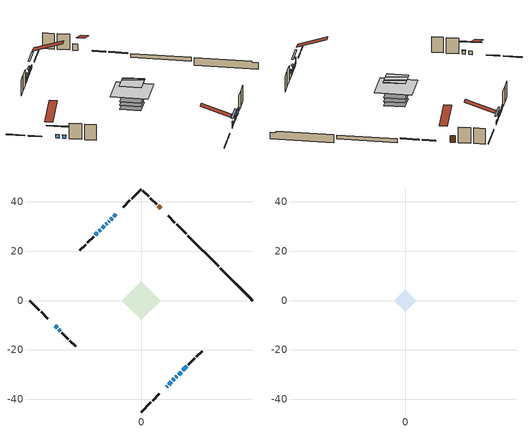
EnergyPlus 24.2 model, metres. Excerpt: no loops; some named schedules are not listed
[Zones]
conditioned space
 floor adiabatic (Floor3 construction): -4.39,0 0,4.39 4.39,0 0,-4.39 z0.28
 floor adiabatic (AdiabaticFloorConstruction): -7.81,0 0,7.81 7.81,0 0,-7.81 z2.72
 floor foundation (Slab1 construction): -4.3,0 0,4.3 4.3,0 0,-4.3 z-2.16
 floor foundation (Slab2 construction): -4.39,0 0,4.39 4.39,0 0,-4.39 z-0.91
 wall outside (RimJoist1 construction): 0,-45.15 3.9,-41.25 / -45.15,0 -41.25,-3.9 / 0,45.15 -3.9,41.25 / 18.19,26.96 14.29,30.86 z0.28:0.58
 wall outside (RimJoist2 construction): 4.56,-40.59 7.34,-37.81 / -40.59,-4.56 -37.81,-7.34 / -4.56,40.59 -7.34,37.81 / 13.63,31.52 10.85,34.3 z0.28:0.58
 wall outside (AdiabaticWallConstruction 1): 7.89,37.26 6.88,38.27 z0.28:2.31
 wall outside (AdiabaticWallConstruction): 10.29,-34.86 10.47,-34.68 / 14.02,-31.13 14.46,-30.69 / -13.01,32.14 -13.19,31.96 / -13.84,31.31 -14.28,30.87 z0.28:2.06; -34.86,-10.29 -34.1,-11.05 z0.28:1.4; -10.29,34.86 -11.16,33.99 / 11.13,-34.02 12.17,-32.98 / 15.11,-30.04 16.15,-29 / -14.93,30.22 -15.8,29.35 z0.28:1.35; -33.45,-11.7 -32.76,-12.39 z0.28:1.3; 12.83,-32.32 13.37,-31.78 / -11.81,33.34 -12.35,32.8 z0.28:0.79; 16.81,-28.34 18.46,-26.69 z0.28:1.96; -16.45,28.7 -17.14,28.01 z0.28:1.1; -17.79,27.36 -18.62,26.53 z0.28:1.5
 wall outside (Wall1 construction): 19.12,-26.03 21.69,-23.46 / -32.1,-13.05 -29.53,-15.62 / -19.27,25.88 -21.85,23.3 / 6.22,38.93 3.65,41.51 z0.28:5.16
 wall outside (Wall2 construction): 22.35,-22.8 24.68,-20.47 / -28.87,-16.28 -26.54,-18.61 / -22.51,22.65 -24.84,20.31 / 2.99,42.16 0.66,44.49 z0.28:5.16
 wall foundation (FoundationWall1 construction): 32,13.15,-2.16 32,13.15,0.28 43.84,1.31,0.28 43.84,1.31,-0.14 45.15,0,-0.14 45.15,0,-2.16
 wall foundation (FoundationWall2 construction): 31.35,13.8 18.85,26.3 z-0.91:0.28
 window (WindowConstruction 9): 10.29,-34.86 10.47,-34.68 z0.28:2.06
 window (WindowConstruction 5): -34.86,-10.29 -34.1,-11.05 z0.28:1.4
 window (WindowConstruction 6): -10.29,34.86 -11.16,33.99 z0.28:1.35
 window (WindowConstruction 7): 11.13,-34.02 12.17,-32.98 z0.28:1.35
 window (WindowConstruction 8): -33.44,-11.71 -32.76,-12.39 z0.28:1.29
 window (WindowConstruction 13): 12.83,-32.32 13.37,-31.78 z0.28:0.79
 window (WindowConstruction 14): -11.81,33.34 -12.35,32.8 z0.28:0.79
 window (WindowConstruction 10): 14.02,-31.13 14.45,-30.7 z0.28:2.06
 window (WindowConstruction 11): -13.01,32.14 -13.19,31.96 z0.28:2.06
 window (WindowConstruction 12): -13.84,31.31 -14.28,30.87 z0.28:2.06
 window (WindowConstruction): 15.11,-30.04 16.15,-29 z0.28:1.35
 window (WindowConstruction 1): 16.81,-28.34 18.46,-26.69 z0.28:1.96
 window (WindowConstruction 2): -14.93,30.22 -15.79,29.36 z0.28:1.35
 window (WindowConstruction 3): -16.45,28.7 -17.13,28.02 z0.28:1.09
 window (WindowConstruction 4): -17.79,27.36 -18.62,26.53 z0.28:1.5
 door (Door): 7.89,37.26 6.88,38.27 z0.28:2.31
 ceiling adiabatic (AdiabaticFloorConstruction): 0,-7.81 7.81,0 0,7.81 -7.81,0 z2.72
attic - vented
 floor to conditioned space (Floor1 construction Reversed): -4.55,0 0,4.55 4.55,0 0,-4.55 z5.16
 floor to conditioned space (Floor2 construction Reversed): -4.49,0 0,4.49 4.49,0 0,-4.49 z5.16
 roof outside (Roof1 construction): 9.64,-35.51,5.16 3.41,-29.28,8.09 1.77,-30.93,8.09 8,-37.15,5.16; -35.51,-9.64,5.16 -29.28,-3.41,8.09 -30.93,-1.77,8.09 -37.15,-8,5.16; -9.64,35.51,5.16 -3.41,29.28,8.09 -1.77,30.93,8.09 -8,37.15,5.16; 8.55,36.6,5.16 2.32,30.37,8.09 3.96,28.73,8.09 10.19,34.96,5.16
shading: 10.68,-34.47 10.08,-35.07 10.41,-35.39 11.01,-34.79 z2.36; -32.16,-12.99 -36.79,-8.36 -37.12,-8.68 -32.49,-13.31 z4.14; -13.09,32.06 -8.36,36.79 -8.68,37.12 -13.42,32.38 z4.09; 14.11,-31.04 9.19,-35.96 9.52,-36.28 14.43,-31.37 z4.09; -32.72,-12.43 -33.49,-11.66 -33.81,-11.99 -33.04,-12.76 z1.36; 13.41,-31.74 12.79,-32.36 12.87,-32.45 13.49,-31.82 z0.85; -12.39,32.76 -11.77,33.38 -11.85,33.46 -12.48,32.84 z0.85; 14.67,-30.48 13.81,-31.34 14.14,-31.66 14.99,-30.81 z2.36; -13.4,31.75 -12.8,32.35 -13.12,32.68 -13.72,32.08 z2.36; -14.49,30.66 -13.63,31.52 -13.96,31.84 -14.81,30.99 z2.36; 16.22,-28.93 15.05,-30.1 15.37,-30.43 16.54,-29.26 z1.44; 18.51,-26.64 16.77,-28.38 16.98,-28.59 18.72,-26.86 z2.02; -15.86,29.29 -14.87,30.28 -15.19,30.61 -16.18,29.62 z1.44; -17.18,27.97 -16.41,28.74 -16.68,29.01 -17.45,28.24 z1.15; -18.66,26.49 -17.75,27.4 -18.02,27.67 -18.93,26.76 z1.56
[Building]
Building 1: Terrain=Suburbs
[Site:Location]
Sault Ste Marie AP_ON: Latitude {deg}=46.49; Longitude {deg}=-84.51; Time Zone {hr}=-5; Elevation {m}=192; Keep Site Location Information=Yes
[Site:GroundTemperature:Shallow]
0.840846, -1.16074, -1.32103, -0.371179, 3.44196, 7.23733, 10.5277, 12.6121, 12.7892, 11.0939, 7.8874, 4.20846
[Site:WaterMainsTemperature]
Calculation Method=Schedule; Temperature Schedule=mains temperature schedule
[Material] Roughness=Rough; Thermal Absorptance=0.9
Name | Thickness {m} | Conductivity {W/m-K} | Density {kg/m3} | Specific Heat {J/kg-K} | Solar Absorptance | Visible Absorptance
asphalt or fiberglass shingles | 0.00635 | 0.162714 | 1121.4 | 1465.45 | 0.95 | 0.95
ceiling loosefill ins | 0.254 | 0.0480833 | 16.02 | 1046.75 | 0.7 | 0.7
ceiling stud and cavity | 0.1397 | 0.0812049 | 65.682 | 1177.47 | 0.7 | 0.7
ceiling stud and cavity 1 | 0.1397 | 0.119125 | 65.682 | 1177.47 | 0.7 | 0.7
concrete 4.0 in. | 0.1016 | 1.803125 | 2242.8 | 837.4 | 0.7 | 0.7
concrete 8.0 in. | 0.2032 | 1.803125 | 2242.8 | 837.4 | 0.7 | 0.7
door material | 0.04445 | 0.053851 | 512.64 | 1214.23 | 0.7 | 0.7
exterior vertical ins | 0.0457286 | 0.029427 | 32.04 | 1214.23 | 0.7 | 0.7
exterior vertical ins 1 | 0.000518347 | 0.029427 | 32.04 | 1214.23 | 0.7 | 0.7
floor covering | 0.0127 | 9.015625 | 54.468 | 1339.84 | 0.6 | 0.6
floor covering 1 | 0.0127 | 0.0433444 | 54.468 | 1339.84 | 0.6 | 0.6
floor rigid ins; wall rigid ins | 0.512978 | 0.029427 | 32.04 | 1214.23 | 0.7 | 0.7
floor stud and cavity | 0.0889 | 0.214658 | 50.32683 | 1063.81 | 0.7 | 0.7
floor stud and cavity 1 | 0.1397 | 1.75129 | 37.0049 | 1207.88 | 0.7 | 0.7
furniture material conditioned space 1 | 0.1524 | 0.115458 | 640.8 | 1214.23 | 0.6 | 0.6
gypsum board | 0.0127 | 0.160291 | 801 | 837.4 | 0.6 | 0.6
gypsum board 1 | 0.0127 | 0.160291 | 801 | 837.4 | 0.7 | 0.7
osb sheathing 0.5 in. | 0.0127 | 0.115458 | 512.64 | 1214.23 | 0.7 | 0.7
osb sheathing 0.75 in. | 0.01905 | 0.115458 | 512.64 | 1214.23 | 0.7 | 0.7
osb sheathing 2.0 in. | 0.0508 | 0.115458 | 512.64 | 1214.23 | 0.7 | 0.7
rim joist rigid ins | 0.051816 | 0.029427 | 32.04 | 1214.23 | 0.7 | 0.7
rim joist stud and cavity | 0.0508 | 0.0309026 | 125.044 | 1163.47 | 0.6 | 0.6
rim joist stud and cavity 1 | 0.0508 | 0.281244 | 125.044 | 1163.47 | 0.6 | 0.6
wall stud and cavity | 0.1397 | 0.0881538 | 139.0536 | 1170.24 | 0.7 | 0.7
wall stud and cavity 1 | 0.1397 | 0.08757 | 139.0536 | 1170.24 | 0.7 | 0.7
wall stud and cavity 2 | 0.0889 | 0.380278 | 52.3479 | 1209.89 | 0.7 | 0.7
wall stud and cavity 3 | 0.0889 | 0.391764 | 83.0341 | 1211.67 | 0.7 | 0.7
wood siding | 0.0254 | 0.102417 | 544.68 | 1172.36 | 0.84 | 0.84
wood siding 1; wood siding 2; wood siding 3 | 0.0254 | 0.102417 | 544.68 | 1172.36 | 0.7 | 0.7
[WindowMaterial:SimpleGlazingSystem]
Name | U-Factor {W/m2-K} | Solar Heat Gain Coefficient
WindowMaterial | 2.24338 | 0.56
WindowMaterial 1 | 2.05203 | 0.65
WindowMaterial 10 | 2.87931 | 0.47
WindowMaterial 11 | 2.81061 | 0.39
WindowMaterial 2 | 2.61245 | 0.52
WindowMaterial 3 | 2.69535 | 0.47
WindowMaterial 4 | 2.6028 | 0.53
WindowMaterial 5 | 2.63062 | 0.51
WindowMaterial 6 | 6.60465 | 0.78
WindowMaterial 7 | 2.89181 | 0.49
WindowMaterial 8 | 3.259172 | 0.51
WindowMaterial 9 | 2.54829 | 0.59
[Construction]
AdiabaticFloorConstruction: floor stud and cavity 1, floor rigid ins, osb sheathing 0.75 in., floor covering 1
AdiabaticWallConstruction: wood siding 2, wall rigid ins, wall stud and cavity 2, gypsum board
AdiabaticWallConstruction 1: wood siding 3, wall rigid ins, wall stud and cavity 2, gypsum board
Door: door material
Floor1 construction Reversed: gypsum board, ceiling stud and cavity, ceiling loosefill ins
Floor2 construction Reversed: gypsum board, ceiling stud and cavity 1, ceiling loosefill ins
Floor3 construction: floor stud and cavity, floor covering
FoundationWall1 construction; FoundationWall2 construction: concrete 8.0 in., gypsum board 1
furniture construction conditioned space 1: furniture material conditioned space 1
PartitionWallConstruction: gypsum board, wall stud and cavity 3, gypsum board
RimJoist1 construction: wood siding 1, osb sheathing 2.0 in., rim joist stud and cavity
RimJoist2 construction: wood siding 1, rim joist rigid ins, osb sheathing 2.0 in., rim joist stud and cavity 1
Roof1 construction: asphalt or fiberglass shingles
Slab1 construction; Slab2 construction: concrete 4.0 in.
Wall1 construction: wood siding, osb sheathing 0.5 in., wall stud and cavity, gypsum board
Wall2 construction: wood siding, osb sheathing 0.5 in., wall stud and cavity 1, gypsum board
WindowConstruction; WindowConstruction 7: WindowMaterial
WindowConstruction 1: WindowMaterial 1
WindowConstruction 10; WindowConstruction 12: WindowMaterial 9
WindowConstruction 11: WindowMaterial 10
WindowConstruction 13; WindowConstruction 14: WindowMaterial 11
WindowConstruction 2: WindowMaterial 2
WindowConstruction 3: WindowMaterial 3
WindowConstruction 4: WindowMaterial 4
WindowConstruction 5: WindowMaterial 5
WindowConstruction 6: WindowMaterial 6
WindowConstruction 8: WindowMaterial 7
WindowConstruction 9: WindowMaterial 8
[Zone] Multiplier=1; Part of Total Floor Area=Yes
Name | Volume {m3}
attic - vented | 38.9851
conditioned space | 463.9
[Space]
Name | Zone | Volume {m3}
attic - vented 1 | attic - vented | 38.9851
conditioned space 1 | conditioned space | 463.9
[ZoneInfiltration:EffectiveLeakageArea]
infil attic - vented 1: Zone or Space=attic - vented 1; Schedule=Always On Discrete; Effective Air Leakage Area {cm2}=3217.97; Stack Coefficient=0.00020418; Wind Coefficient=9.65443e-06
[ZoneMixing]
whole house fan mix: Zone or Space=attic - vented; Schedule=Always On Continuous; Design Flow Rate Calculation Method=Flow/Zone; Design Flow Rate {m3/s}=0; Source Zone or Space=conditioned space
[SurfaceProperty:ExposedFoundationPerimeter] Exposed Perimeter Calculation Method=TotalExposedPerimeter
Name | Total Exposed Perimeter {m}
Slab1 | 18.593
Slab2 | 17.678
[InternalMass] Zone or ZoneList=conditioned space; Space or SpaceList=conditioned space 1
Name | Construction | Surface Area {m2}
furniture mass conditioned space 1 | furniture construction conditioned space 1 | 94.5718
partition wall mass | PartitionWallConstruction | 197.8
[Lights]
interior lighting: Zone or ZoneList or Space or SpaceList=conditioned space 1; Schedule=interior lighting schedule; Design Level Calculation Method=LightingLevel; Lighting Level {W}=343.2; Return Air Fraction=0; Fraction Radiant=0.6; Fraction Visible=0.2; Fraction Replaceable=1
[People]
occupants: Zone or ZoneList or Space or SpaceList=conditioned space 1; Number of People Schedule=occupants schedule; Number of People Calculation Method=People; Number of People=3; Fraction Radiant=0.314171; Sensible Heat Fraction=0.56303; Activity Level Schedule=occupants activity schedule; Carbon Dioxide Generation Rate {m3/s-W}=0; Enable ASHRAE 55 Comfort Warnings=No; Mean Radiant Temperature Calculation Type=EnclosureAveraged
[ElectricEquipment] Zone or ZoneList or Space or SpaceList=conditioned space 1; Design Level Calculation Method=EquipmentLevel
Name | Schedule | Design Level {W} | Fraction Latent | Fraction Radiant | Fraction Lost
clothes dryer | clothes dryer schedule | 140.772 | 0.015 | 0.081 | 0.85
clothes washer | clothes washer schedule | 32.1985 | 0.03 | 0.162 | 0.7
cooking range | cooking range schedule | 215.147 | 0.08 | 0.432 | 0.2
dishwasher | dishwasher schedule | 66.8632 | 0.3 | 0.18 | 0.4
fridge | fridge schedule | 72.9452 | 0 | 0.6 | 0
mech vent bath fan 0 | mech vent bath fan 0 schedule | 50.2 | 0 | 0 | 1
mech vent bath fan 1 | mech vent bath fan 1 schedule | 50.2 | 0 | 0 | 1
mech vent house fan | mech vent house fan schedule | 0 | 0 | 0 | 1
mech vent house fan cfis | mech vent house fan cfis schedule | 0 | 0 | 0 | 0
misc plug loads | misc plug loads schedule | 494.7 | 0.045 | 0.513 | 0.1
whole house fan | Always On Discrete | 0 | 0 | 0 | 1
[OtherEquipment] Zone or ZoneList or Space or SpaceList=conditioned space 1; Design Level Calculation Method=EquipmentLevel
Name | Fuel Type | Schedule | Design Level {W} | Fraction Latent | Fraction Radiant | Fraction Lost
clothes dryer 1 | Electricity | clothes dryer schedule | 0 | 0.015 | 0.081 | 0.85
cooking range 1 | Electricity | cooking range schedule | 0 | 0.08 | 0.432 | 0.2
general water use latent | None | general water use schedule | 62.594 | 1 | 0 | 0
general water use sensible | None | general water use schedule | -61.6891 | 0 | 0.6 | 0
mech vent house fan latent load | None | Always On Discrete | 0 | 1 | 0 | 0
mech vent house fan sensible load | None | Always On Discrete | 0 | 0 | 0 | 0
water heater energy adjustment1 | NaturalGas | Always On Discrete | 0.01 | 0 | 0 | 1
[ZoneInfiltration:DesignFlowRate] Zone or ZoneList or Space or SpaceList=conditioned space 1; Schedule=Always On Discrete; Design Flow Rate Calculation Method=Flow/Zone; Design Flow Rate {m3/s}=0
infil flow; natural vent flow; whole house fan flow
[Foundation:Kiva] Initial Indoor Air Temperature {C}=21.1111; Wall Height Above Grade {m}=0.279989; Wall Depth Below Slab {m}=0.2032; Custom Block X Position 1 {m}=0.2159; Custom Block Z Position 1 {m}=0
Name | Custom Block Material Name 1 | Custom Block Depth 1 {m}
Foundation Kiva 1 | exterior vertical ins | 2.43998
Foundation Kiva 2 | exterior vertical ins 1 | 1.19
[Foundation:Kiva:Settings]
Soil Conductivity {W/m-K}=0.849921; Soil Density {kg/m3}=1842.3; Soil Specific Heat {J/kg-K}=418.7; Ground Solar Absorptivity=0.9; Ground Thermal Absorptivity=0.9; Ground Surface Roughness {m}=0.03; Far-Field Width {m}=40; Deep-Ground Boundary Condition=ZeroFlux; Deep-Ground Depth {m}=40; Minimum Cell Dimension {m}=0.2; Maximum Cell Growth Coefficient=3; Simulation Timestep=Timestep
[Exterior:Lights]
exterior lighting: Schedule=exterior lighting schedule; Design Level {W}=75.6
[Schedule:Constant]
Name | Hourly Value
Always On Continuous; mech vent house fan schedule; mech vent house fan cfis schedule; Always On Discrete | 1
occupants activity schedule | 117.228
fridge schedule | 0
[Schedule:Week:Daily]
interior lighting schedule Week Rule - Jan1-Jan27: interior lighting schedule day, interior lighting schedule day, interior lighting schedule day, interior lighting schedule day, interior lighting schedule day, interior lighting schedule day, interior lighting schedule day, interior lighting schedule default day, interior lighting schedule default day, interior lighting schedule default day, interior lighting schedule default day, interior lighting schedule default day
interior lighting schedule Week Rule - Jan28-Feb3: interior lighting schedule day, interior lighting schedule day, interior lighting schedule day, interior lighting schedule day, interior lighting schedule day 1, interior lighting schedule day 1, interior lighting schedule day 1, interior lighting schedule default day, interior lighting schedule default day, interior lighting schedule default day, interior lighting schedule default day, interior lighting schedule default day
interior lighting schedule Week Rule - Feb4-Feb24: interior lighting schedule day 1, interior lighting schedule day 1, interior lighting schedule day 1, interior lighting schedule day 1, interior lighting schedule day 1, interior lighting schedule day 1, interior lighting schedule day 1, interior lighting schedule default day, interior lighting schedule default day, interior lighting schedule default day, interior lighting schedule default day, interior lighting schedule default day
interior lighting schedule Week Rule - Feb25-Mar3: interior lighting schedule day 1, interior lighting schedule day 1, interior lighting schedule day 1, interior lighting schedule day 1, interior lighting schedule day 2, interior lighting schedule day 2, interior lighting schedule day 2, interior lighting schedule default day, interior lighting schedule default day, interior lighting schedule default day, interior lighting schedule default day, interior lighting schedule default day
interior lighting schedule Week Rule - Mar4-Mar31: interior lighting schedule day 2, interior lighting schedule day 2, interior lighting schedule day 2, interior lighting schedule day 2, interior lighting schedule day 2, interior lighting schedule day 2, interior lighting schedule day 2, interior lighting schedule default day, interior lighting schedule default day, interior lighting schedule default day, interior lighting schedule default day, interior lighting schedule default day
interior lighting schedule Week Rule - Apr1-Apr28: interior lighting schedule day 3, interior lighting schedule day 3, interior lighting schedule day 3, interior lighting schedule day 3, interior lighting schedule day 3, interior lighting schedule day 3, interior lighting schedule day 3, interior lighting schedule default day, interior lighting schedule default day, interior lighting schedule default day, interior lighting schedule default day, interior lighting schedule default day
interior lighting schedule Week Rule - Apr29-May5: interior lighting schedule day 3, interior lighting schedule day 3, interior lighting schedule day 4, interior lighting schedule day 4, interior lighting schedule day 4, interior lighting schedule day 4, interior lighting schedule day 4, interior lighting schedule default day, interior lighting schedule default day, interior lighting schedule default day, interior lighting schedule default day, interior lighting schedule default day
interior lighting schedule Week Rule - May6-May26: interior lighting schedule day 4, interior lighting schedule day 4, interior lighting schedule day 4, interior lighting schedule day 4, interior lighting schedule day 4, interior lighting schedule day 4, interior lighting schedule day 4, interior lighting schedule default day, interior lighting schedule default day, interior lighting schedule default day, interior lighting schedule default day, interior lighting schedule default day
interior lighting schedule Week Rule - May27-Jun2: interior lighting schedule day 4, interior lighting schedule day 4, interior lighting schedule day 4, interior lighting schedule day 4, interior lighting schedule day 4, interior lighting schedule day 5, interior lighting schedule day 5, interior lighting schedule default day, interior lighting schedule default day, interior lighting schedule default day, interior lighting schedule default day, interior lighting schedule default day
interior lighting schedule Week Rule - Jun3-Jun30: interior lighting schedule day 5, interior lighting schedule day 5, interior lighting schedule day 5, interior lighting schedule day 5, interior lighting schedule day 5, interior lighting schedule day 5, interior lighting schedule day 5, interior lighting schedule default day, interior lighting schedule default day, interior lighting schedule default day, interior lighting schedule default day, interior lighting schedule default day
interior lighting schedule Week Rule - Jul1-Jul28: interior lighting schedule day 6, interior lighting schedule day 6, interior lighting schedule day 6, interior lighting schedule day 6, interior lighting schedule day 6, interior lighting schedule day 6, interior lighting schedule day 6, interior lighting schedule default day, interior lighting schedule default day, interior lighting schedule default day, interior lighting schedule default day, interior lighting schedule default day
interior lighting schedule Week Rule - Jul29-Aug4: interior lighting schedule day 6, interior lighting schedule day 6, interior lighting schedule day 6, interior lighting schedule day 7, interior lighting schedule day 7, interior lighting schedule day 7, interior lighting schedule day 7, interior lighting schedule default day, interior lighting schedule default day, interior lighting schedule default day, interior lighting schedule default day, interior lighting schedule default day
interior lighting schedule Week Rule - Aug5-Aug25: interior lighting schedule day 7, interior lighting schedule day 7, interior lighting schedule day 7, interior lighting schedule day 7, interior lighting schedule day 7, interior lighting schedule day 7, interior lighting schedule day 7, interior lighting schedule default day, interior lighting schedule default day, interior lighting schedule default day, interior lighting schedule default day, interior lighting schedule default day
interior lighting schedule Week Rule - Aug26-Sep1: interior lighting schedule day 7, interior lighting schedule day 7, interior lighting schedule day 7, interior lighting schedule day 7, interior lighting schedule day 7, interior lighting schedule day 7, interior lighting schedule day 8, interior lighting schedule default day, interior lighting schedule default day, interior lighting schedule default day, interior lighting schedule default day, interior lighting schedule default day
interior lighting schedule Week Rule - Sep2-Sep29: interior lighting schedule day 8, interior lighting schedule day 8, interior lighting schedule day 8, interior lighting schedule day 8, interior lighting schedule day 8, interior lighting schedule day 8, interior lighting schedule day 8, interior lighting schedule default day, interior lighting schedule default day, interior lighting schedule default day, interior lighting schedule default day, interior lighting schedule default day
interior lighting schedule Week Rule - Sep30-Oct6: interior lighting schedule day 8, interior lighting schedule day 9, interior lighting schedule day 9, interior lighting schedule day 9, interior lighting schedule day 9, interior lighting schedule day 9, interior lighting schedule day 9, interior lighting schedule default day, interior lighting schedule default day, interior lighting schedule default day, interior lighting schedule default day, interior lighting schedule default day
interior lighting schedule Week Rule - Oct7-Oct27: interior lighting schedule day 9, interior lighting schedule day 9, interior lighting schedule day 9, interior lighting schedule day 9, interior lighting schedule day 9, interior lighting schedule day 9, interior lighting schedule day 9, interior lighting schedule default day, interior lighting schedule default day, interior lighting schedule default day, interior lighting schedule default day, interior lighting schedule default day
interior lighting schedule Week Rule - Oct28-Nov3: interior lighting schedule day 9, interior lighting schedule day 9, interior lighting schedule day 9, interior lighting schedule day 9, interior lighting schedule day 10, interior lighting schedule day 10, interior lighting schedule day 10, interior lighting schedule default day, interior lighting schedule default day, interior lighting schedule default day, interior lighting schedule default day, interior lighting schedule default day
interior lighting schedule Week Rule - Nov4-Nov24: interior lighting schedule day 10, interior lighting schedule day 10, interior lighting schedule day 10, interior lighting schedule day 10, interior lighting schedule day 10, interior lighting schedule day 10, interior lighting schedule day 10, interior lighting schedule default day, interior lighting schedule default day, interior lighting schedule default day, interior lighting schedule default day, interior lighting schedule default day
interior lighting schedule Week Rule - Nov25-Dec1: interior lighting schedule day 10, interior lighting schedule day 10, interior lighting schedule day 10, interior lighting schedule day 10, interior lighting schedule day 10, interior lighting schedule day 10, interior lighting schedule day 11, interior lighting schedule default day, interior lighting schedule default day, interior lighting schedule default day, interior lighting schedule default day, interior lighting schedule default day
interior lighting schedule Week Rule - Dec2-Dec31: interior lighting schedule day 11, interior lighting schedule day 11, interior lighting schedule day 11, interior lighting schedule day 11, interior lighting schedule day 11, interior lighting schedule day 11, interior lighting schedule day 11, interior lighting schedule default day, interior lighting schedule default day, interior lighting schedule default day, interior lighting schedule default day, interior lighting schedule default day
occupants schedule Week Rule - Jan1-Dec31: occupants schedule day, occupants schedule day, occupants schedule day, occupants schedule day, occupants schedule day, occupants schedule day, occupants schedule day, occupants schedule default day, occupants schedule default day, occupants schedule default day, occupants schedule default day, occupants schedule default day
clothes dryer schedule Week Rule - Jan1-Dec31: clothes dryer schedule day, clothes dryer schedule day, clothes dryer schedule day, clothes dryer schedule day, clothes dryer schedule day, clothes dryer schedule day, clothes dryer schedule day, clothes dryer schedule default day, clothes dryer schedule default day, clothes dryer schedule default day, clothes dryer schedule default day, clothes dryer schedule default day
clothes washer schedule Week Rule - Jan1-Dec31: clothes washer schedule day, clothes washer schedule day, clothes washer schedule day, clothes washer schedule day, clothes washer schedule day, clothes washer schedule day, clothes washer schedule day, clothes washer schedule default day, clothes washer schedule default day, clothes washer schedule default day, clothes washer schedule default day, clothes washer schedule default day
cooking range schedule Week Rule - Jan1-Dec31: cooking range schedule day, cooking range schedule day, cooking range schedule day, cooking range schedule day, cooking range schedule day, cooking range schedule day, cooking range schedule day, cooking range schedule default day, cooking range schedule default day, cooking range schedule default day, cooking range schedule default day, cooking range schedule default day
dishwasher schedule Week Rule - Jan1-Dec31: dishwasher schedule day, dishwasher schedule day, dishwasher schedule day, dishwasher schedule day, dishwasher schedule day, dishwasher schedule day, dishwasher schedule day, dishwasher schedule default day, dishwasher schedule default day, dishwasher schedule default day, dishwasher schedule default day, dishwasher schedule default day
mech vent bath fan 0 schedule Week Rule - Jan1-Dec31: mech vent bath fan 0 schedule day, mech vent bath fan 0 schedule day, mech vent bath fan 0 schedule day, mech vent bath fan 0 schedule day, mech vent bath fan 0 schedule day, mech vent bath fan 0 schedule day, mech vent bath fan 0 schedule day, mech vent bath fan 0 schedule default day, mech vent bath fan 0 schedule default day, mech vent bath fan 0 schedule default day, mech vent bath fan 0 schedule default day, mech vent bath fan 0 schedule default day
mech vent bath fan 1 schedule Week Rule - Jan1-Dec31: mech vent bath fan 1 schedule day, mech vent bath fan 1 schedule day, mech vent bath fan 1 schedule day, mech vent bath fan 1 schedule day, mech vent bath fan 1 schedule day, mech vent bath fan 1 schedule day, mech vent bath fan 1 schedule day, mech vent bath fan 1 schedule default day, mech vent bath fan 1 schedule default day, mech vent bath fan 1 schedule default day, mech vent bath fan 1 schedule default day, mech vent bath fan 1 schedule default day
misc plug loads schedule Week Rule - Jan1-Dec31: misc plug loads schedule day, misc plug loads schedule day, misc plug loads schedule day, misc plug loads schedule day, misc plug loads schedule day, misc plug loads schedule day, misc plug loads schedule day, misc plug loads schedule default day, misc plug loads schedule default day, misc plug loads schedule default day, misc plug loads schedule default day, misc plug loads schedule default day
general water use schedule Week Rule - Jan1-Dec31: general water use schedule day, general water use schedule day, general water use schedule day, general water use schedule day, general water use schedule day, general water use schedule day, general water use schedule day, general water use schedule default day, general water use schedule default day, general water use schedule default day, general water use schedule default day, general water use schedule default day
exterior lighting schedule Week Rule - Jan1-Jan27: exterior lighting schedule day, exterior lighting schedule day, exterior lighting schedule day, exterior lighting schedule day, exterior lighting schedule day, exterior lighting schedule day, exterior lighting schedule day, exterior lighting schedule default day, exterior lighting schedule default day, exterior lighting schedule default day, exterior lighting schedule default day, exterior lighting schedule default day
exterior lighting schedule Week Rule - Jan28-Feb3: exterior lighting schedule day, exterior lighting schedule day, exterior lighting schedule day, exterior lighting schedule day, exterior lighting schedule day 1, exterior lighting schedule day 1, exterior lighting schedule day 1, exterior lighting schedule default day, exterior lighting schedule default day, exterior lighting schedule default day, exterior lighting schedule default day, exterior lighting schedule default day
exterior lighting schedule Week Rule - Feb4-Feb24: exterior lighting schedule day 1, exterior lighting schedule day 1, exterior lighting schedule day 1, exterior lighting schedule day 1, exterior lighting schedule day 1, exterior lighting schedule day 1, exterior lighting schedule day 1, exterior lighting schedule default day, exterior lighting schedule default day, exterior lighting schedule default day, exterior lighting schedule default day, exterior lighting schedule default day
exterior lighting schedule Week Rule - Feb25-Mar3: exterior lighting schedule day 1, exterior lighting schedule day 1, exterior lighting schedule day 1, exterior lighting schedule day 1, exterior lighting schedule day 2, exterior lighting schedule day 2, exterior lighting schedule day 2, exterior lighting schedule default day, exterior lighting schedule default day, exterior lighting schedule default day, exterior lighting schedule default day, exterior lighting schedule default day
exterior lighting schedule Week Rule - Mar4-Mar31: exterior lighting schedule day 2, exterior lighting schedule day 2, exterior lighting schedule day 2, exterior lighting schedule day 2, exterior lighting schedule day 2, exterior lighting schedule day 2, exterior lighting schedule day 2, exterior lighting schedule default day, exterior lighting schedule default day, exterior lighting schedule default day, exterior lighting schedule default day, exterior lighting schedule default day
exterior lighting schedule Week Rule - Apr1-Apr28: exterior lighting schedule day 3, exterior lighting schedule day 3, exterior lighting schedule day 3, exterior lighting schedule day 3, exterior lighting schedule day 3, exterior lighting schedule day 3, exterior lighting schedule day 3, exterior lighting schedule default day, exterior lighting schedule default day, exterior lighting schedule default day, exterior lighting schedule default day, exterior lighting schedule default day
exterior lighting schedule Week Rule - Apr29-May5: exterior lighting schedule day 3, exterior lighting schedule day 3, exterior lighting schedule day 4, exterior lighting schedule day 4, exterior lighting schedule day 4, exterior lighting schedule day 4, exterior lighting schedule day 4, exterior lighting schedule default day, exterior lighting schedule default day, exterior lighting schedule default day, exterior lighting schedule default day, exterior lighting schedule default day
exterior lighting schedule Week Rule - May6-May26: exterior lighting schedule day 4, exterior lighting schedule day 4, exterior lighting schedule day 4, exterior lighting schedule day 4, exterior lighting schedule day 4, exterior lighting schedule day 4, exterior lighting schedule day 4, exterior lighting schedule default day, exterior lighting schedule default day, exterior lighting schedule default day, exterior lighting schedule default day, exterior lighting schedule default day
exterior lighting schedule Week Rule - May27-Jun2: exterior lighting schedule day 4, exterior lighting schedule day 4, exterior lighting schedule day 4, exterior lighting schedule day 4, exterior lighting schedule day 4, exterior lighting schedule day 5, exterior lighting schedule day 5, exterior lighting schedule default day, exterior lighting schedule default day, exterior lighting schedule default day, exterior lighting schedule default day, exterior lighting schedule default day
exterior lighting schedule Week Rule - Jun3-Jun30: exterior lighting schedule day 5, exterior lighting schedule day 5, exterior lighting schedule day 5, exterior lighting schedule day 5, exterior lighting schedule day 5, exterior lighting schedule day 5, exterior lighting schedule day 5, exterior lighting schedule default day, exterior lighting schedule default day, exterior lighting schedule default day, exterior lighting schedule default day, exterior lighting schedule default day
exterior lighting schedule Week Rule - Jul1-Jul28: exterior lighting schedule day 6, exterior lighting schedule day 6, exterior lighting schedule day 6, exterior lighting schedule day 6, exterior lighting schedule day 6, exterior lighting schedule day 6, exterior lighting schedule day 6, exterior lighting schedule default day, exterior lighting schedule default day, exterior lighting schedule default day, exterior lighting schedule default day, exterior lighting schedule default day
exterior lighting schedule Week Rule - Jul29-Aug4: exterior lighting schedule day 6, exterior lighting schedule day 6, exterior lighting schedule day 6, exterior lighting schedule day 7, exterior lighting schedule day 7, exterior lighting schedule day 7, exterior lighting schedule day 7, exterior lighting schedule default day, exterior lighting schedule default day, exterior lighting schedule default day, exterior lighting schedule default day, exterior lighting schedule default day
exterior lighting schedule Week Rule - Aug5-Aug25: exterior lighting schedule day 7, exterior lighting schedule day 7, exterior lighting schedule day 7, exterior lighting schedule day 7, exterior lighting schedule day 7, exterior lighting schedule day 7, exterior lighting schedule day 7, exterior lighting schedule default day, exterior lighting schedule default day, exterior lighting schedule default day, exterior lighting schedule default day, exterior lighting schedule default day
exterior lighting schedule Week Rule - Aug26-Sep1: exterior lighting schedule day 7, exterior lighting schedule day 7, exterior lighting schedule day 7, exterior lighting schedule day 7, exterior lighting schedule day 7, exterior lighting schedule day 7, exterior lighting schedule day 8, exterior lighting schedule default day, exterior lighting schedule default day, exterior lighting schedule default day, exterior lighting schedule default day, exterior lighting schedule default day
exterior lighting schedule Week Rule - Sep2-Sep29: exterior lighting schedule day 8, exterior lighting schedule day 8, exterior lighting schedule day 8, exterior lighting schedule day 8, exterior lighting schedule day 8, exterior lighting schedule day 8, exterior lighting schedule day 8, exterior lighting schedule default day, exterior lighting schedule default day, exterior lighting schedule default day, exterior lighting schedule default day, exterior lighting schedule default day
[Schedule:Year]
interior lighting schedule: interior lighting schedule Week Rule - Jan1-Jan27, 1, 1, 1, 27, interior lighting schedule Week Rule - Jan28-Feb3, 1, 28, 2, 3, interior lighting schedule Week Rule - Feb4-Feb24, 2, 4, 2, 24, interior lighting schedule Week Rule - Feb25-Mar3, 2, 25, 3, 3, interior lighting schedule Week Rule - Mar4-Mar31, 3, 4, 3, 31, interior lighting schedule Week Rule - Apr1-Apr28, 4, 1, 4, 28, interior lighting schedule Week Rule - Apr29-May5, 4, 29, 5, 5, interior lighting schedule Week Rule - May6-May26, 5, 6, 5, 26, interior lighting schedule Week Rule - May27-Jun2, 5, 27, 6, 2, interior lighting schedule Week Rule - Jun3-Jun30, 6, 3, 6, 30, interior lighting schedule Week Rule - Jul1-Jul28, 7, 1, 7, 28, interior lighting schedule Week Rule - Jul29-Aug4, 7, 29, 8, 4, interior lighting schedule Week Rule - Aug5-Aug25, 8, 5, 8, 25, interior lighting schedule Week Rule - Aug26-Sep1, 8, 26, 9, 1, interior lighting schedule Week Rule - Sep2-Sep29, 9, 2, 9, 29, interior lighting schedule Week Rule - Sep30-Oct6, 9, 30, 10, 6, interior lighting schedule Week Rule - Oct7-Oct27, 10, 7, 10, 27, interior lighting schedule Week Rule - Oct28-Nov3, 10, 28, 11, 3, interior lighting schedule Week Rule - Nov4-Nov24, 11, 4, 11, 24, interior lighting schedule Week Rule - Nov25-Dec1, 11, 25, 12, 1, interior lighting schedule Week Rule - Dec2-Dec31, 12, 2, 12, 31
occupants schedule: occupants schedule Week Rule - Jan1-Dec31, 1, 1, 12, 31
clothes dryer schedule: clothes dryer schedule Week Rule - Jan1-Dec31, 1, 1, 12, 31
clothes washer schedule: clothes washer schedule Week Rule - Jan1-Dec31, 1, 1, 12, 31
cooking range schedule: cooking range schedule Week Rule - Jan1-Dec31, 1, 1, 12, 31
dishwasher schedule: dishwasher schedule Week Rule - Jan1-Dec31, 1, 1, 12, 31
mech vent bath fan 0 schedule: mech vent bath fan 0 schedule Week Rule - Jan1-Dec31, 1, 1, 12, 31
mech vent bath fan 1 schedule: mech vent bath fan 1 schedule Week Rule - Jan1-Dec31, 1, 1, 12, 31
misc plug loads schedule: misc plug loads schedule Week Rule - Jan1-Dec31, 1, 1, 12, 31
general water use schedule: general water use schedule Week Rule - Jan1-Dec31, 1, 1, 12, 31
exterior lighting schedule: exterior lighting schedule Week Rule - Jan1-Jan27, 1, 1, 1, 27, exterior lighting schedule Week Rule - Jan28-Feb3, 1, 28, 2, 3, exterior lighting schedule Week Rule - Feb4-Feb24, 2, 4, 2, 24, exterior lighting schedule Week Rule - Feb25-Mar3, 2, 25, 3, 3, exterior lighting schedule Week Rule - Mar4-Mar31, 3, 4, 3, 31, exterior lighting schedule Week Rule - Apr1-Apr28, 4, 1, 4, 28, exterior lighting schedule Week Rule - Apr29-May5, 4, 29, 5, 5, exterior lighting schedule Week Rule - May6-May26, 5, 6, 5, 26, exterior lighting schedule Week Rule - May27-Jun2, 5, 27, 6, 2, exterior lighting schedule Week Rule - Jun3-Jun30, 6, 3, 6, 30, exterior lighting schedule Week Rule - Jul1-Jul28, 7, 1, 7, 28, exterior lighting schedule Week Rule - Jul29-Aug4, 7, 29, 8, 4, exterior lighting schedule Week Rule - Aug5-Aug25, 8, 5, 8, 25, exterior lighting schedule Week Rule - Aug26-Sep1, 8, 26, 9, 1, exterior lighting schedule Week Rule - Sep2-Sep29, 9, 2, 9, 29, exterior lighting schedule Week Rule - Sep30-Oct6, 9, 30, 10, 6, exterior lighting schedule Week Rule - Oct7-Oct27, 10, 7, 10, 27, exterior lighting schedule Week Rule - Oct28-Nov3, 10, 28, 11, 3, exterior lighting schedule Week Rule - Nov4-Nov24, 11, 4, 11, 24, exterior lighting schedule Week Rule - Nov25-Dec1, 11, 25, 12, 1, exterior lighting schedule Week Rule - Dec2-Dec31, 12, 2, 12, 31
[Schedule:Compact]
mains temperature schedule: Through: 01/01, For: AllDays, Until: 24:00, 5.72222, Through: 01/02, For: AllDays, Until: 24:00, 5.65667, Through: 01/03, For: AllDays, Until: 24:00, 5.59222, Through: 01/04, For: AllDays, Until: 24:00, 5.52889, Through: 01/05, For: AllDays, Until: 24:00, 5.46667, Through: 01/06, For: AllDays, Until: 24:00, 5.405, Through: 01/07, For: AllDays, Until: 24:00, 5.345, Through: 01/08, For: AllDays, Until: 24:00, 5.28556, Through: 01/09, For: AllDays, Until: 24:00, 5.22722, Through: 01/10, For: AllDays, Until: 24:00, 5.17, Through: 01/11, For: AllDays, Until: 24:00, 5.11389, Through: 01/12, For: AllDays, Until: 24:00, 5.05889, Through: 01/13, For: AllDays, Until: 24:00, 5.00556, Through: 01/14, For: AllDays, Until: 24:00, 4.95278, Through: 01/15, For: AllDays, Until: 24:00, 4.90111, Through: 01/16, For: AllDays, Until: 24:00, 4.85111, Through: 01/17, For: AllDays, Until: 24:00, 4.80167, Through: 01/18, For: AllDays, Until: 24:00, 4.75389, Through: 01/19, For: AllDays, Until: 24:00, 4.70722, Through: 01/20, For: AllDays, Until: 24:00, 4.66167, Through: 01/21, For: AllDays, Until: 24:00, 4.61778, Through: 01/22, For: AllDays, Until: 24:00, 4.575, Through: 01/23, For: AllDays, Until: 24:00, 4.53333, Through: 01/24, For: AllDays, Until: 24:00, 4.49278, Through: 01/25, For: AllDays, Until: 24:00, 4.45389, Through: 01/26, For: AllDays, Until: 24:00, 4.41611, Through: 01/27, For: AllDays, Until: 24:00, 4.38, Through: 01/28, For: AllDays, Until: 24:00, 4.345, Through: 01/29, For: AllDays, Until: 24:00, 4.31111, Through: 01/30, For: AllDays, Until: 24:00, 4.27889, Through: 01/31, For: AllDays, Until: 24:00, 4.24833, Through: 02/01, For: AllDays, Until: 24:00, 4.21833, Through: 02/02, For: AllDays, Until: 24:00, 4.19056, Through: 02/03, For: AllDays, Until: 24:00, 4.16333, Through: 02/04, For: AllDays, Until: 24:00, 4.13833, Through: 02/05, For: AllDays, Until: 24:00, 4.11444, Through: 02/06, For: AllDays, Until: 24:00, 4.09167, Through: 02/07, For: AllDays, Until: 24:00, 4.07056, Through: 02/08, For: AllDays, Until: 24:00, 4.05111, Through: 02/09, For: AllDays, Until: 24:00, 4.03278, Through: 02/10, For: AllDays, Until: 24:00, 4.01611, Through: 02/11, For: AllDays, Until: 24:00, 4.00056, Through: 02/12, For: AllDays, Until: 24:00, 3.98667, Through: 02/13, For: AllDays, Until: 24:00, 3.97444, Through: 02/14, For: AllDays, Until: 24:00, 3.96333, Through: 02/15, For: AllDays, Until: 24:00, 3.95389, Through: 02/16, For: AllDays, Until: 24:00, 3.94556, Through: 02/17, For: AllDays, Until: 24:00, 3.93889, Through: 02/18, For: AllDays, Until: 24:00, 3.93389, Through: 02/19, For: AllDays, Until: 24:00, 3.93056, Through: 02/20, For: AllDays, Until: 24:00, 3.92833, Through: 02/21, For: AllDays, Until: 24:00, 3.92722, Through: 02/22, For: AllDays, Until: 24:00, 3.92833, Through: 02/23, For: AllDays, Until: 24:00, 3.93056, Through: 02/24, For: AllDays, Until: 24:00, 3.93444, Through: 02/25, For: AllDays, Until: 24:00, 3.93944, Through: 02/26, For: AllDays, Until: 24:00, 3.94611, Through: 02/27, For: AllDays, Until: 24:00, 3.95444, Through: 02/28, For: AllDays, Until: 24:00, 3.96389, Through: 03/01, For: AllDays, Until: 24:00, 3.975, Through: 03/02, For: AllDays, Until: 24:00, 3.98722, Through: 03/03, For: AllDays, Until: 24:00, 4.00111, Through: 03/04, For: AllDays, Until: 24:00, 4.01667, Through: 03/05, For: AllDays, Until: 24:00, 4.03389, Through: 03/06, For: AllDays, Until: 24:00, 4.05167, Through: 03/07, For: AllDays, Until: 24:00, 4.07167, Through: 03/08, For: AllDays, Until: 24:00, 4.09278, Through: 03/09, For: AllDays, Until: 24:00, 4.11556, Through: 03/10, For: AllDays, Until: 24:00, 4.13944, Through: 03/11, For: AllDays, Until: 24:00, 4.165, Through: 03/12, For: AllDays, Until: 24:00, 4.19167, Through: 03/13, For: AllDays, Until: 24:00, 4.22, Through: 03/14, For: AllDays, Until: 24:00, 4.24944, Through: 03/15, For: AllDays, Until: 24:00, 4.28056, Through: 03/16, For: AllDays, Until: 24:00, 4.31278, Through: 03/17, For: AllDays, Until: 24:00, 4.34667, Through: 03/18, For: AllDays, Until: 24:00, 4.38167, Through: 03/19, For: AllDays, Until: 24:00, 4.41833, Through: 03/20, For: AllDays, Until: 24:00, 4.45611, Through: 03/21, For: AllDays, Until: 24:00, 4.495, Through: 03/22, For: AllDays, Until: 24:00, 4.53556, Through: 03/23, For: AllDays, Until: 24:00, 4.57722, Through: 03/24, For: AllDays, Until: 24:00, 4.62, Through: 03/25, For: AllDays, Until: 24:00, 4.66444, Through: 03/26, For: AllDays, Until: 24:00, 4.70944, Through: 03/27, For: AllDays, Until: 24:00, 4.75611, Through: 03/28, For: AllDays, Until: 24:00, 4.80444, Through: 03/29, For: AllDays, Until: 24:00, 4.85333, Through: 03/30, For: AllDays, Until: 24:00, 4.90389, Through: 03/31, For: AllDays, Until: 24:00, 4.95556, Through: 04/01, For: AllDays, Until: 24:00, 5.00778, Through: 04/02, For: AllDays, Until: 24:00, 5.06167, Through: 04/03, For: AllDays, Until: 24:00, 5.11667, Through: 04/04, For: AllDays, Until: 24:00, 5.17278, Through: 04/05, For: AllDays, Until: 24:00, 5.23, Through: 04/06, For: AllDays, Until: 24:00, 5.28833, Through: 04/07, For: AllDays, Until: 24:00, 5.34778, Through: 04/08, For: AllDays, Until: 24:00, 5.40833, Through: 04/09, For: AllDays, Until: 24:00, 5.47, Through: 04/10, For: AllDays, Until: 24:00, 5.53222, Through: 04/11, For: AllDays, Until: 24:00, 5.59556, Through: 04/12, For: AllDays, Until: 24:00, 5.66, Through: 04/13, For: AllDays, Until: 24:00, 5.72556, Through: 04/14, For: AllDays, Until: 24:00, 5.79222, Through: 04/15, For: AllDays, Until: 24:00, 5.85944, Through: 04/16, For: AllDays, Until: 24:00, 5.92722, Through: 04/17, For: AllDays, Until: 24:00, 5.99667, Through: 04/18, For: AllDays, Until: 24:00, 6.06667, Through: 04/19, For: AllDays, Until: 24:00, 6.13722, Through: 04/20, For: AllDays, Until: 24:00, 6.20889, Through: 04/21, For: AllDays, Until: 24:00, 6.28111, Through: 04/22, For: AllDays, Until: 24:00, 6.35444, Through: 04/23, For: AllDays, Until: 24:00, 6.42833, Through: 04/24, For: AllDays, Until: 24:00, 6.50278, Through: 04/25, For: AllDays, Until: 24:00, 6.57833, Through: 04/26, For: AllDays, Until: 24:00, 6.65444, Through: 04/27, For: AllDays, Until: 24:00, 6.73111, Through: 04/28, For: AllDays, Until: 24:00, 6.80833, Through: 04/29, For: AllDays, Until: 24:00, 6.88611, Through: 04/30, For: AllDays, Until: 24:00, 6.965, Through: 05/01, For: AllDays, Until: 24:00, 7.04389, Through: 05/02, For: AllDays, Until: 24:00, 7.12389, Through: 05/03, For: AllDays, Until: 24:00, 7.20389, Through: 05/04, For: AllDays, Until: 24:00, 7.28444, Through: 05/05, For: AllDays, Until: 24:00, 7.36611, Through: 05/06, For: AllDays, Until: 24:00, 7.44778, Through: 05/07, For: AllDays, Until: 24:00, 7.52944, Through: 05/08, For: AllDays, Until: 24:00, 7.61222, Through: 05/09, For: AllDays, Until: 24:00, 7.695, Through: 05/10, For: AllDays, Until: 24:00, 7.77833, Through: 05/11, For: AllDays, Until: 24:00, 7.86167, Through: 05/12, For: AllDays, Until: 24:00, 7.94556, Through: 05/13, For: AllDays, Until: 24:00, 8.03, Through: 05/14, For: AllDays, Until: 24:00, 8.11444, Through: 05/15, For: AllDays, Until: 24:00, 8.19889, Through: 05/16, For: AllDays, Until: 24:00, 8.28389, Through: 05/17, For: AllDays, Until: 24:00, 8.36889, Through: 05/18, For: AllDays, Until: 24:00, 8.45389, Through: 05/19, For: AllDays, Until: 24:00, 8.53944, Through: 05/20, For: AllDays, Until: 24:00, 8.625, Through: 05/21, For: AllDays, Until: 24:00, 8.71056, Through: 05/22, For: AllDays, Until: 24:00, 8.79611, Through: 05/23, For: AllDays, Until: 24:00, 8.88167, Through: 05/24, For: AllDays, Until: 24:00, 8.96722, Through: 05/25, For: AllDays, Until: 24:00, 9.05278, Through: 05/26, For: AllDays, Until: 24:00, 9.13833, Through: 05/27, For: AllDays, Until: 24:00, 9.22389, Through: 05/28, For: AllDays, Until: 24:00, 9.30944, Through: 05/29, For: AllDays, Until: 24:00, 9.39444, Through: 05/30, For: AllDays, Until: 24:00, 9.48, Through: 05/31, For: AllDays, Until: 24:00, 9.56444, Through: 06/01, For: AllDays, Until: 24:00, 9.64944, Through: 06/02, For: AllDays, Until: 24:00, 9.73389, Through: 06/03, For: AllDays, Until: 24:00, 9.81833, Through: 06/04, For: AllDays, Until: 24:00, 9.90222, Through: 06/05, For: AllDays, Until: 24:00, 9.98611, Through: 06/06, For: AllDays, Until: 24:00, 10.0694, Through: 06/07, For: AllDays, Until: 24:00, 10.1528, Through: 06/08, For: AllDays, Until: 24:00, 10.235, Through: 06/09, For: AllDays, Until: 24:00, 10.3178, Through: 06/10, For: AllDays, Until: 24:00, 10.3994, Through: 06/11, For: AllDays, Until: 24:00, 10.4811, Through: 06/12, For: AllDays, Until: 24:00, 10.5617, Through: 06/13, For: AllDays, Until: 24:00, 10.6422, Through: 06/14, For: AllDays, Until: 24:00, 10.7222, Through: 06/15, For: AllDays, Until: 24:00, 10.8017, Through: 06/16, For: AllDays, Until: 24:00, 10.8806, Through: 06/17, For: AllDays, Until: 24:00, 10.9589, Through: 06/18, For: AllDays, Until: 24:00, 11.0367, Through: 06/19, For: AllDays, Until: 24:00, 11.1133, Through: 06/20, For: AllDays, Until: 24:00, 11.19, Through: 06/21, For: AllDays, Until: 24:00, 11.2656, Through: 06/22, For: AllDays, Until: 24:00, 11.3406, Through: 06/23, For: AllDays, Until: 24:00, 11.415, Through: 06/24, For: AllDays, Until: 24:00, 11.4883, Through: 06/25, For: AllDays, Until: 24:00, 11.5611, Through: 06/26, For: AllDays, Until: 24:00, 11.6333, Through: 06/27, For: AllDays, Until: 24:00, 11.7044, Through: 06/28, For: AllDays, Until: 24:00, 11.775, Through: 06/29, For: AllDays, Until: 24:00, 11.8444, Through: 06/30, For: AllDays, Until: 24:00, 11.9128, Through: 07/01, For: AllDays, Until: 24:00, 11.9806, Through: 07/02, For: AllDays, Until: 24:00, 12.0472, Through: 07/03, For: AllDays, Until: 24:00, 12.1133, Through: 07/04, For: AllDays, Until: 24:00, 12.1783, Through: 07/05, For: AllDays, Until: 24:00, 12.2422, Through: 07/06, For: AllDays, Until: 24:00, 12.3056, Through: 07/07, For: AllDays, Until: 24:00, 12.3672, Through: 07/08, For: AllDays, Until: 24:00, 12.4283, Through: 07/09, For: AllDays, Until: 24:00, 12.4883, Through: 07/10, For: AllDays, Until: 24:00, 12.5472, Through: 07/11, For: AllDays, Until: 24:00, 12.605, Through: 07/12, For: AllDays, Until: 24:00, 12.6617, Through: 07/13, For: AllDays, Until: 24:00, 12.7172, Through: 07/14, For: AllDays, Until: 24:00, 12.7717, Through: 07/15, For: AllDays, Until: 24:00, 12.8244, Through: 07/16, For: AllDays, Until: 24:00, 12.8767, Through: 07/17, For: AllDays, Until: 24:00, 12.9278, Through: 07/18, For: AllDays, Until: 24:00, 12.9778, Through: 07/19, For: AllDays, Until: 24:00, 13.0261, Through: 07/20, For: AllDays, Until: 24:00, 13.0733, Through: 07/21, For: AllDays, Until: 24:00, 13.1194, Through: 07/22, For: AllDays, Until: 24:00, 13.1644, Through: 07/23, For: AllDays, Until: 24:00, 13.2078, Through: 07/24, For: AllDays, Until: 24:00, 13.25, Through: 07/25, For: AllDays, Until: 24:00, 13.2911, Through: 07/26, For: AllDays, Until: 24:00, 13.3311, Through: 07/27, For: AllDays, Until: 24:00, 13.3694, Through: 07/28, For: AllDays, Until: 24:00, 13.4067, Through: 07/29, For: AllDays, Until: 24:00, 13.4422, Through: 07/30, For: AllDays, Until: 24:00, 13.4767, Through: 07/31, For: AllDays, Until: 24:00, 13.5094, Through: 08/01, For: AllDays, Until: 24:00, 13.5411, Through: 08/02, For: AllDays, Until: 24:00, 13.5717, Through: 08/03, For: AllDays, Until: 24:00, 13.6006, Through: 08/04, For: AllDays, Until: 24:00, 13.6283, Through: 08/05, For: AllDays, Until: 24:00, 13.6544, Through: 08/06, For: AllDays, Until: 24:00, 13.6789, Through: 08/07, For: AllDays, Until: 24:00, 13.7022, Through: 08/08, For: AllDays, Until: 24:00, 13.7244, Through: 08/09, For: AllDays, Until: 24:00, 13.745, Through: 08/10, For: AllDays, Until: 24:00, 13.7639, Through: 08/11, For: AllDays, Until: 24:00, 13.7811, Through: 08/12, For: AllDays, Until: 24:00, 13.7978, Through: 08/13, For: AllDays, Until: 24:00, 13.8122, Through: 08/14, For: AllDays, Until: 24:00, 13.8256, Through: 08/15, For: AllDays, Until: 24:00, 13.8372, Through: 08/16, For: AllDays, Until: 24:00, 13.8478, Through: 08/17, For: AllDays, Until: 24:00, 13.8567, Through: 08/18, For: AllDays, Until: 24:00, 13.8639, Through: 08/19, For: AllDays, Until: 24:00, 13.87, Through: 08/20, For: AllDays, Until: 24:00, 13.8744, Through: 08/21, For: AllDays, Until: 24:00, 13.8772, Through: 08/22, For: AllDays, Until: 24:00, 13.8789, Through: 08/23, For: AllDays, Until: 24:00, 13.8789, Through: 08/24, For: AllDays, Until: 24:00, 13.8772, Through: 08/25, For: AllDays, Until: 24:00, 13.8744, Through: 08/26, For: AllDays, Until: 24:00, 13.87, Through: 08/27, For: AllDays, Until: 24:00, 13.8644, Through: 08/28, For: AllDays, Until: 24:00, 13.8572, Through: 08/29, For: AllDays, Until: 24:00, 13.8483, Through: 08/30, For: AllDays, Until: 24:00, 13.8378, Through: 08/31, For: AllDays, Until: 24:00, 13.8261, Through: 09/01, For: AllDays, Until: 24:00, 13.8133, Through: 09/02, For: AllDays, Until: 24:00, 13.7983, Through: 09/03, For: AllDays, Until: 24:00, 13.7822, Through: 09/04, For: AllDays, Until: 24:00, 13.765, Through: 09/05, For: AllDays, Until: 24:00, 13.7461, Through: 09/06, For: AllDays, Until: 24:00, 13.7256, Through: 09/07, For: AllDays, Until: 24:00, 13.7039, Through: 09/08, For: AllDays, Until: 24:00, 13.6806, Through: 09/09, For: AllDays, Until: 24:00, 13.6556, Through: 09/10, For: AllDays, Until: 24:00, 13.63, Through: 09/11, For: AllDays, Until: 24:00, 13.6022, Through: 09/12, For: AllDays, Until: 24:00, 13.5733, Through: 09/13, For: AllDays, Until: 24:00, 13.5433, Through: 09/14, For: AllDays, Until: 24:00, 13.5117, Through: 09/15, For: AllDays, Until: 24:00, 13.4789, Through: 09/16, For: AllDays, Until: 24:00, 13.4444, Through: 09/17, For: AllDays, Until: 24:00, 13.4089, Through: 09/18, For: AllDays, Until: 24:00, 13.3717, Through: 09/19, For: AllDays, Until: 24:00, 13.3333, Through: 09/20, For: AllDays, Until: 24:00, 13.2939, Through: 09/21, For: AllDays, Until: 24:00, 13.2528, Through: 09/22, For: AllDays, Until: 24:00, 13.2106, Through: 09/23, For: AllDays, Until: 24:00, 13.1672, Through: 09/24, For: AllDays, Until: 24:00, 13.1222, Through: 09/25, For: AllDays, Until: 24:00, 13.0761, Through: 09/26, For: AllDays, Until: 24:00, 13.0289, Through: 09/27, For: AllDays, Until: 24:00, 12.9806, Through: 09/28, For: AllDays, Until: 24:00, 12.9306, Through: 09/29, For: AllDays, Until: 24:00, 12.88, Through: 09/30, For: AllDays, Until: 24:00, 12.8278, Through: 10/01, For: AllDays, Until: 24:00, 12.7744, Through: 10/02, For: AllDays, Until: 24:00, 12.7206, Through: 10/03, For: AllDays, Until: 24:00, 12.665, Through: 10/04, For: AllDays, Until: 24:00, 12.6083, Through: 10/05, For: AllDays, Until: 24:00, 12.5506, Through: 10/06, For: AllDays, Until: 24:00, 12.4917, Through: 10/07, For: AllDays, Until: 24:00, 12.4317, Through: 10/08, For: AllDays, Until: 24:00, 12.3711, Through: 10/09, For: AllDays, Until: 24:00, 12.3089, Through: 10/10, For: AllDays, Until: 24:00, 12.2461, Through: 10/11, For: AllDays, Until: 24:00, 12.1822, Through: 10/12, For: AllDays, Until: 24:00, 12.1172, Through: 10/13, For: AllDays, Until: 24:00, 12.0517, Through: 10/14, For: AllDays, Until: 24:00, 11.9844, Through: 10/15, For: AllDays, Until: 24:00, 11.9172, Through: 10/16, For: AllDays, Until: 24:00, 11.8483, Through: 10/17, For: AllDays, Until: 24:00, 11.7789, Through: 10/18, For: AllDays, Until: 24:00, 11.7089, Through: 10/19, For: AllDays, Until: 24:00, 11.6378, Through: 10/20, For: AllDays, Until: 24:00, 11.5656, Through: 10/21, For: AllDays, Until: 24:00, 11.4928, Through: 10/22, For: AllDays, Until: 24:00, 11.4194, Through: 10/23, For: AllDays, Until: 24:00, 11.345, Through: 10/24, For: AllDays, Until: 24:00, 11.27, Through: 10/25, For: AllDays, Until: 24:00, 11.1944, Through: 10/26, For: AllDays, Until: 24:00, 11.1183, Through: 10/27, For: AllDays, Until: 24:00, 11.0411, Through: 10/28, For: AllDays, Until: 24:00, 10.9633, Through: 10/29, For: AllDays, Until: 24:00, 10.8856, Through: 10/30, For: AllDays, Until: 24:00, 10.8067, Through: 10/31, For: AllDays, Until: 24:00, 10.7272, Through: 11/01, For: AllDays, Until: 24:00, 10.6472, Through: 11/02, For: AllDays, Until: 24:00, 10.5667, Through: 11/03, For: AllDays, Until: 24:00, 10.4856, Through: 11/04, For: AllDays, Until: 24:00, 10.4044, Through: 11/05, For: AllDays, Until: 24:00, 10.3222, Through: 11/06, For: AllDays, Until: 24:00, 10.24, Through: 11/07, For: AllDays, Until: 24:00, 10.1578, Through: 11/08, For: AllDays, Until: 24:00, 10.0744, Through: 11/09, For: AllDays, Until: 24:00, 9.99111, Through: 11/10, For: AllDays, Until: 24:00, 9.90722, Through: 11/11, For: AllDays, Until: 24:00, 9.82333, Through: 11/12, For: AllDays, Until: 24:00, 9.73889, Through: 11/13, For: AllDays, Until: 24:00, 9.65444, Through: 11/14, For: AllDays, Until: 24:00, 9.57, Through: 11/15, For: AllDays, Until: 24:00, 9.485, Through: 11/16, For: AllDays, Until: 24:00, 9.39944, Through: 11/17, For: AllDays, Until: 24:00, 9.31444, Through: 11/18, For: AllDays, Until: 24:00, 9.22889, Through: 11/19, For: AllDays, Until: 24:00, 9.14333, Through: 11/20, For: AllDays, Until: 24:00, 9.05778, Through: 11/21, For: AllDays, Until: 24:00, 8.97222, Through: 11/22, For: AllDays, Until: 24:00, 8.88667, Through: 11/23, For: AllDays, Until: 24:00, 8.80111, Through: 11/24, For: AllDays, Until: 24:00, 8.71556, Through: 11/25, For: AllDays, Until: 24:00, 8.63, Through: 11/26, For: AllDays, Until: 24:00, 8.54444, Through: 11/27, For: AllDays, Until: 24:00, 8.45944, Through: 11/28, For: AllDays, Until: 24:00, 8.37389, Through: 11/29, For: AllDays, Until: 24:00, 8.28889, Through: 11/30, For: AllDays, Until: 24:00, 8.20389, Through: 12/01, For: AllDays, Until: 24:00, 8.11944, Through: 12/02, For: AllDays, Until: 24:00, 8.035, Through: 12/03, For: AllDays, Until: 24:00, 7.95056, Through: 12/04, For: AllDays, Until: 24:00, 7.86667, Through: 12/05, For: AllDays, Until: 24:00, 7.78333, Through: 12/06, For: AllDays, Until: 24:00, 7.7, Through: 12/07, For: AllDays, Until: 24:00, 7.61722, Through: 12/08, For: AllDays, Until: 24:00, 7.53444, Through: 12/09, For: AllDays, Until: 24:00, 7.45222, Through: 12/10, For: AllDays, Until: 24:00, 7.37056, Through: 12/11, For: AllDays, Until: 24:00, 7.28944, Through: 12/12, For: AllDays, Until: 24:00, 7.20889, Through: 12/13, For: AllDays, Until: 24:00, 7.12833, Through: 12/14, For: AllDays, Until: 24:00, 7.04889, Through: 12/15, For: AllDays, Until: 24:00, 6.96944, Through: 12/16, For: AllDays, Until: 24:00, 6.89111, Through: 12/17, For: AllDays, Until: 24:00, 6.81278, Through: 12/18, For: AllDays, Until: 24:00, 6.73556, Through: 12/19, For: AllDays, Until: 24:00, 6.65889, Through: 12/20, For: AllDays, Until: 24:00, 6.58278, Through: 12/21, For: AllDays, Until: 24:00, 6.50722, Through: 12/22, For: AllDays, Until: 24:00, 6.43278, Through: 12/23, For: AllDays, Until: 24:00, 6.35889, Through: 12/24, For: AllDays, Until: 24:00, 6.28556, Through: 12/25, For: AllDays, Until: 24:00, 6.21333, Through: 12/26, For: AllDays, Until: 24:00, 6.14167, Through: 12/27, For: AllDays, Until: 24:00, 6.07056, Through: 12/28, For: AllDays, Until: 24:00, 6.00056, Through: 12/29, For: AllDays, Until: 24:00, 5.93167, Through: 12/30, For: AllDays, Until: 24:00, 5.86333, Through: 12/31, For: AllDays, Until: 24:00, 5.79611
